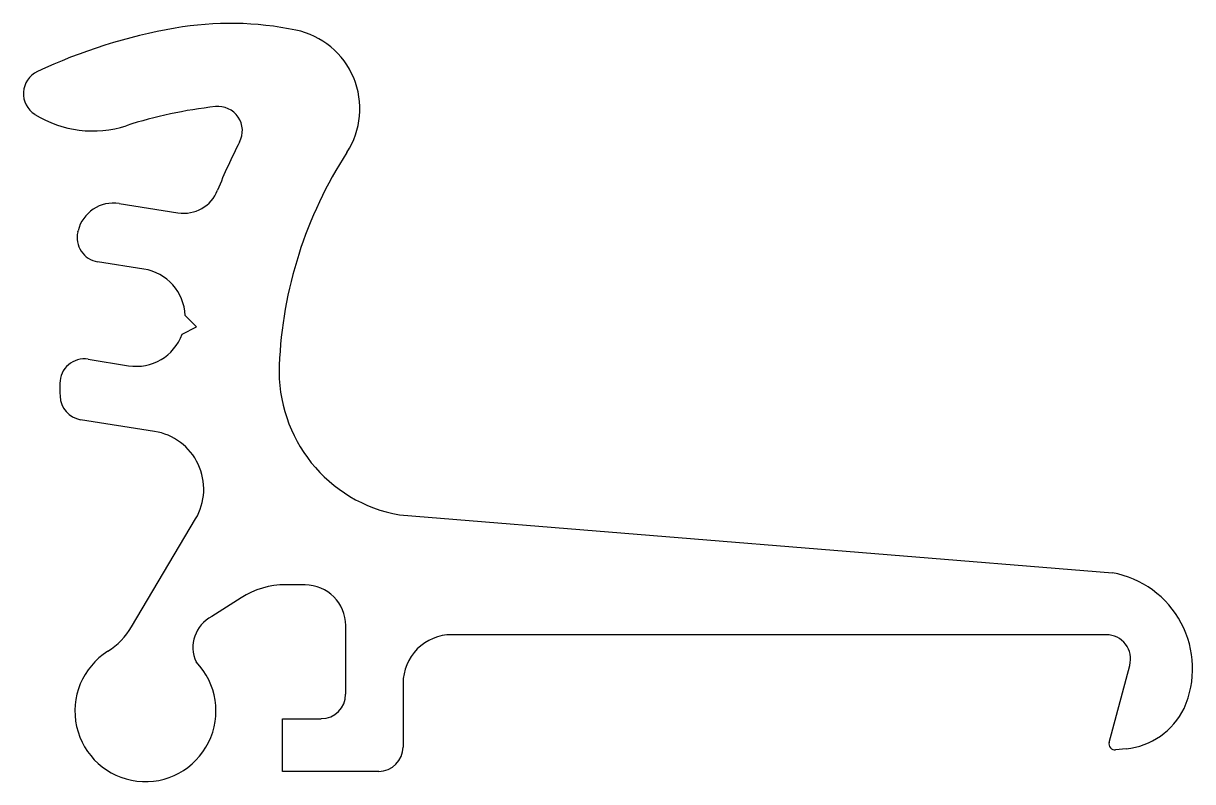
# Model space of a CAD drawing. Extents: x 1250.7 to 1298.7, y 720.7 to 751.8.
import ezdxf

# ---------------------------------------------------------------- set-up
doc = ezdxf.new("R2010")
doc.units = 0
doc.layers.get('0').update_dxf_attribs({"linetype": 'CONTINUOUS'})

msp = doc.modelspace()

# ---------------------------------------------------------------- linework, layer by layer
for p, q in [((1254.628, 744.429), (1257.044, 744.047)), ((1252.926, 743.261), (1252.936, 743.302)), ((1255.644, 741.737), (1253.742, 742.038)), ((1257.809, 739.359), (1257.339, 739.83)), ((1257.216, 739.057), (1257.809, 739.359)), ((1253.347, 738.031), (1255.016, 737.767)), ((1256.078, 735.067), (1253.04, 735.548)), ((1255.14, 727.04), (1257.768, 731.473)), ((1266.145, 731.633), (1295.444, 729.257)), ((1262.264, 728.763), (1261.465, 728.765)), ((1259.641, 728.235), (1258.433, 727.466)), ((1263.935, 724.27), (1263.935, 727.088)), ((1295.191, 726.715), (1268.294, 726.715)), ((1295.309, 722.292), (1296.157, 725.456)), ((1266.294, 724.715), (1266.294, 722.1)), ((1261.344, 721.1), (1261.344, 723.265)), ((1261.344, 723.265), (1262.93, 723.265)), ((1296.015, 722.026), (1295.577, 721.979)), ((1265.294, 721.1), (1261.344, 721.1))]:
    msp.add_line(p, q)
for centre, radius, start, end in [((1260.728, 729.734), 22.227, 99.8591, 115.1966), ((1259.193, 738.566), 13.262, 78.2634, 99.8595), ((1261.219, 748.32), 3.3, 327.0052, 78.2635), ((1251.691, 748.941), 1, 115.1968, 238.0404), ((1260.652, 729.785), 18.739, 96.3441, 107.8094), ((1258.691, 747.416), 1, 332.4814, 96.3415), ((1253.544, 751.911), 4.501, 238.0429, 287.8086), ((1278.526, 737.083), 21.365, 152.4829, 158.3234), ((1278.529, 737.081), 17.339, 147.0052, 177.683), ((1257.278, 745.529), 1.5, 261.0151, 338.3111), ((1254.394, 742.947), 1.501, 81.0226, 166.319), ((1253.898, 743.026), 1, 166.4617, 260.9735), ((1255.329, 739.751), 2.011, 2.2413, 80.99), ((1255.33, 739.752), 2.011, 261.0164, 339.7659), ((1253.191, 737.043), 1, 81.003, 180.087), ((1267.2, 737.539), 6, 177.683, 259.8726), ((1278.788, 737.083), 26.598, 180.0897, 181.2254), ((1253.197, 736.536), 1, 181.2464, 260.9904), ((1255.703, 732.697), 2.4, 329.3364, 81.0047), ((1294.74, 725.32), 4, 335.945, 79.8727), ((1261.462, 725.369), 3.396, 89.9438, 122.4296), ((1262.26, 727.088), 1.675, 359.999, 89.8507), ((1252.559, 728.57), 3, 302.2284, 329.338), ((1259.09, 726.194), 1.431, 117.3426, 204.7575), ((1268.294, 724.715), 2, 89.999, 180), ((1295.191, 725.715), 1, 344.9986, 90.0004), ((1255.706, 723.579), 2.9, 122.2288, 44.0271), ((1262.929, 724.271), 1.005, 270.0232, 359.9758), ((1295.698, 725.009), 3, 276.0534, 333.9045), ((1295.551, 722.228), 0.25, 165.0636, 275.9872), ((1265.294, 722.1), 1, 270.0232, 359.9758)]:
    msp.add_arc(centre, radius, start, end)

doc.saveas('drawing.dxf')
